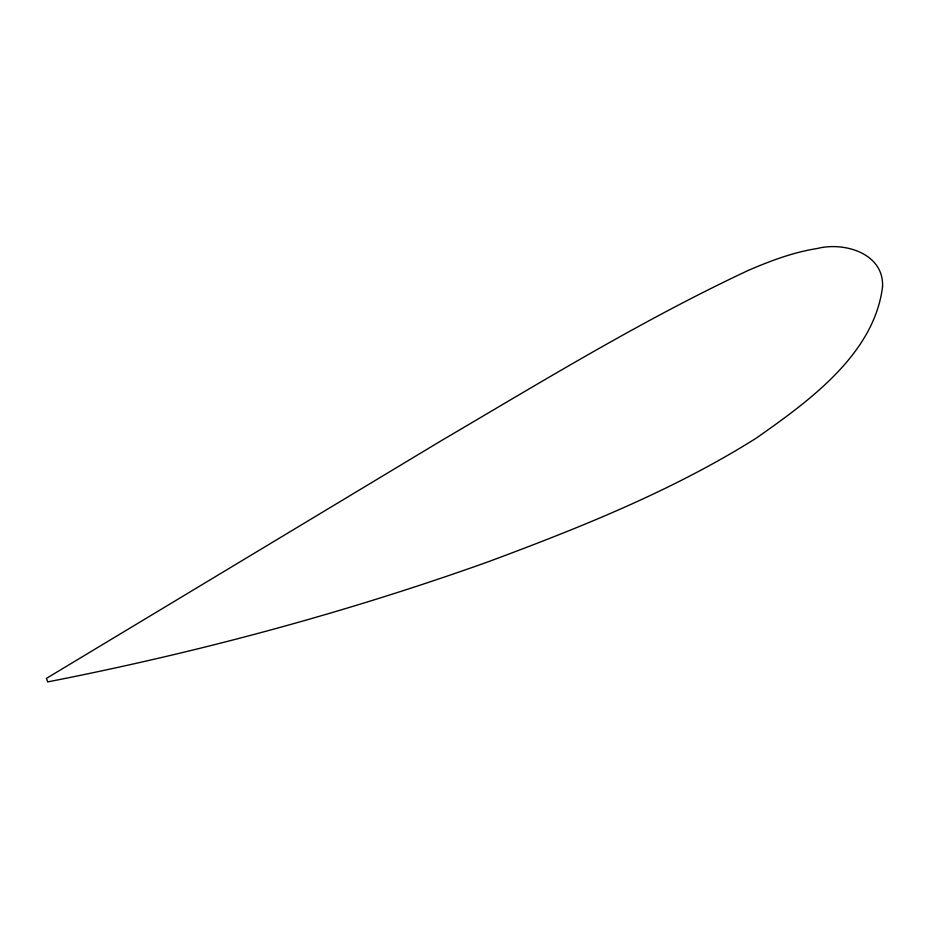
<?xml version="1.0" encoding="UTF-8"?>
<svg xmlns="http://www.w3.org/2000/svg" width="929" height="929" viewBox="0 0 929 929"><rect width="100%" height="100%" fill="white"/><g stroke="black" fill="none" stroke-linecap="round" stroke-linejoin="round"><path stroke-width="1.39" d="M882.55 286.666C874.27 354.495 807.812 401.851 756.276 438.14C672.596 490.767 580.126 527.602 487.806 561.929C344.473 613.105 197.053 652.669 47.716 681.898L46.45 678.367L441.066 440.822C541.909 381.61 642.078 320.191 748.112 270.49C770.35 260.863 793.32 252.247 817.357 248.484C844.182 241.645 884.013 253.234 882.55 286.666"/></g></svg>
